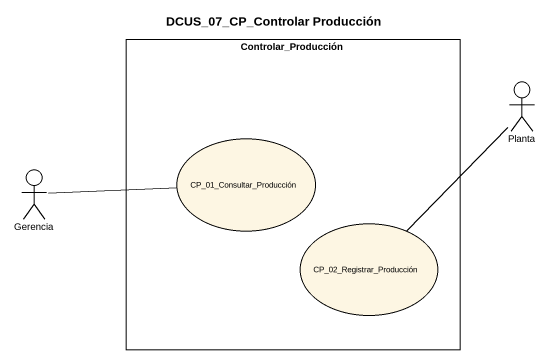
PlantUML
@startuml
title DCUS_07_CP_Controlar Producción
rectangle Controlar_Producción {
  usecase CP_01_Consultar_Producción
  usecase CP_02_Registrar_Producción
}
actor Planta
actor Gerencia
Planta -- CP_02_Registrar_Producción
Gerencia -right- CP_01_Consultar_Producción
@enduml
